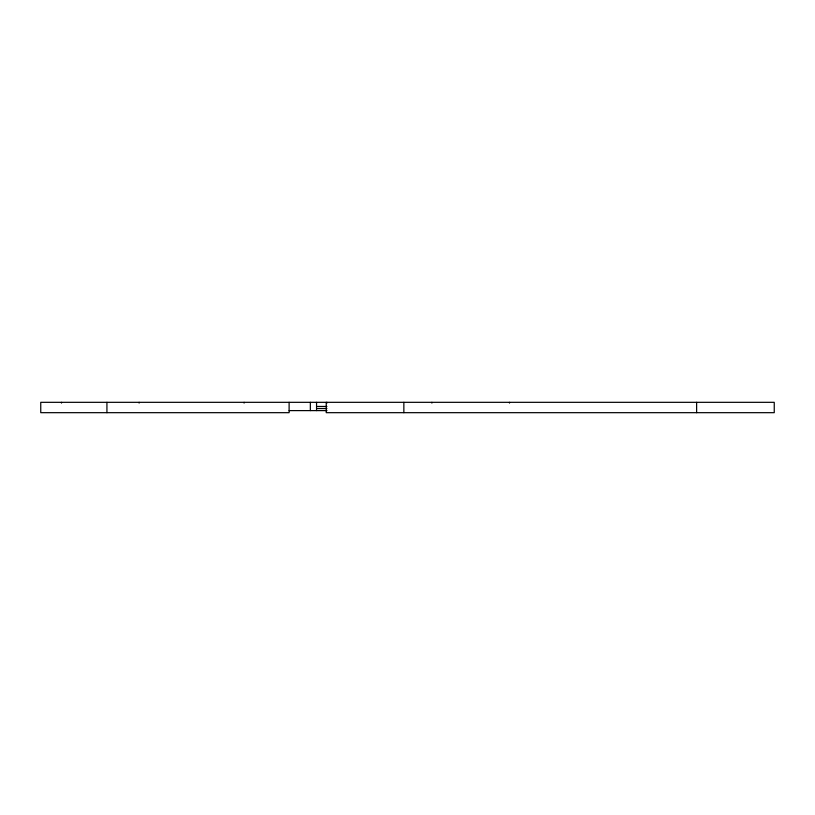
<?xml version="1.0" encoding="UTF-8"?>
<svg xmlns="http://www.w3.org/2000/svg" width="815" height="815" viewBox="0 0 815 815"><rect width="100%" height="100%" fill="white"/><g stroke="black" fill="none" stroke-linecap="round" stroke-linejoin="round"><path stroke-width="1.22" d="M317.381 406.461L326.907 406.461M317.381 408.539L326.907 408.539M289.162 410.607L326.978 410.607M696.621 402.325L696.621 412.675M509.518 402.325L509.518 403.099M431.879 402.325L431.879 403.099M403.853 402.325L403.853 412.675M326.907 402.325L326.907 403.099M326.224 402.325L326.224 412.675L774.25 412.675L774.25 402.325L40.75 402.325L40.75 412.675L289.111 412.675L289.111 402.325M316.556 402.325L316.556 410.607M310.342 402.325L310.342 410.607M244.103 402.325L244.103 403.099M139.121 402.325L139.121 403.099M106.928 402.325L106.928 412.675M61.492 402.325L61.492 403.099"/></g></svg>
